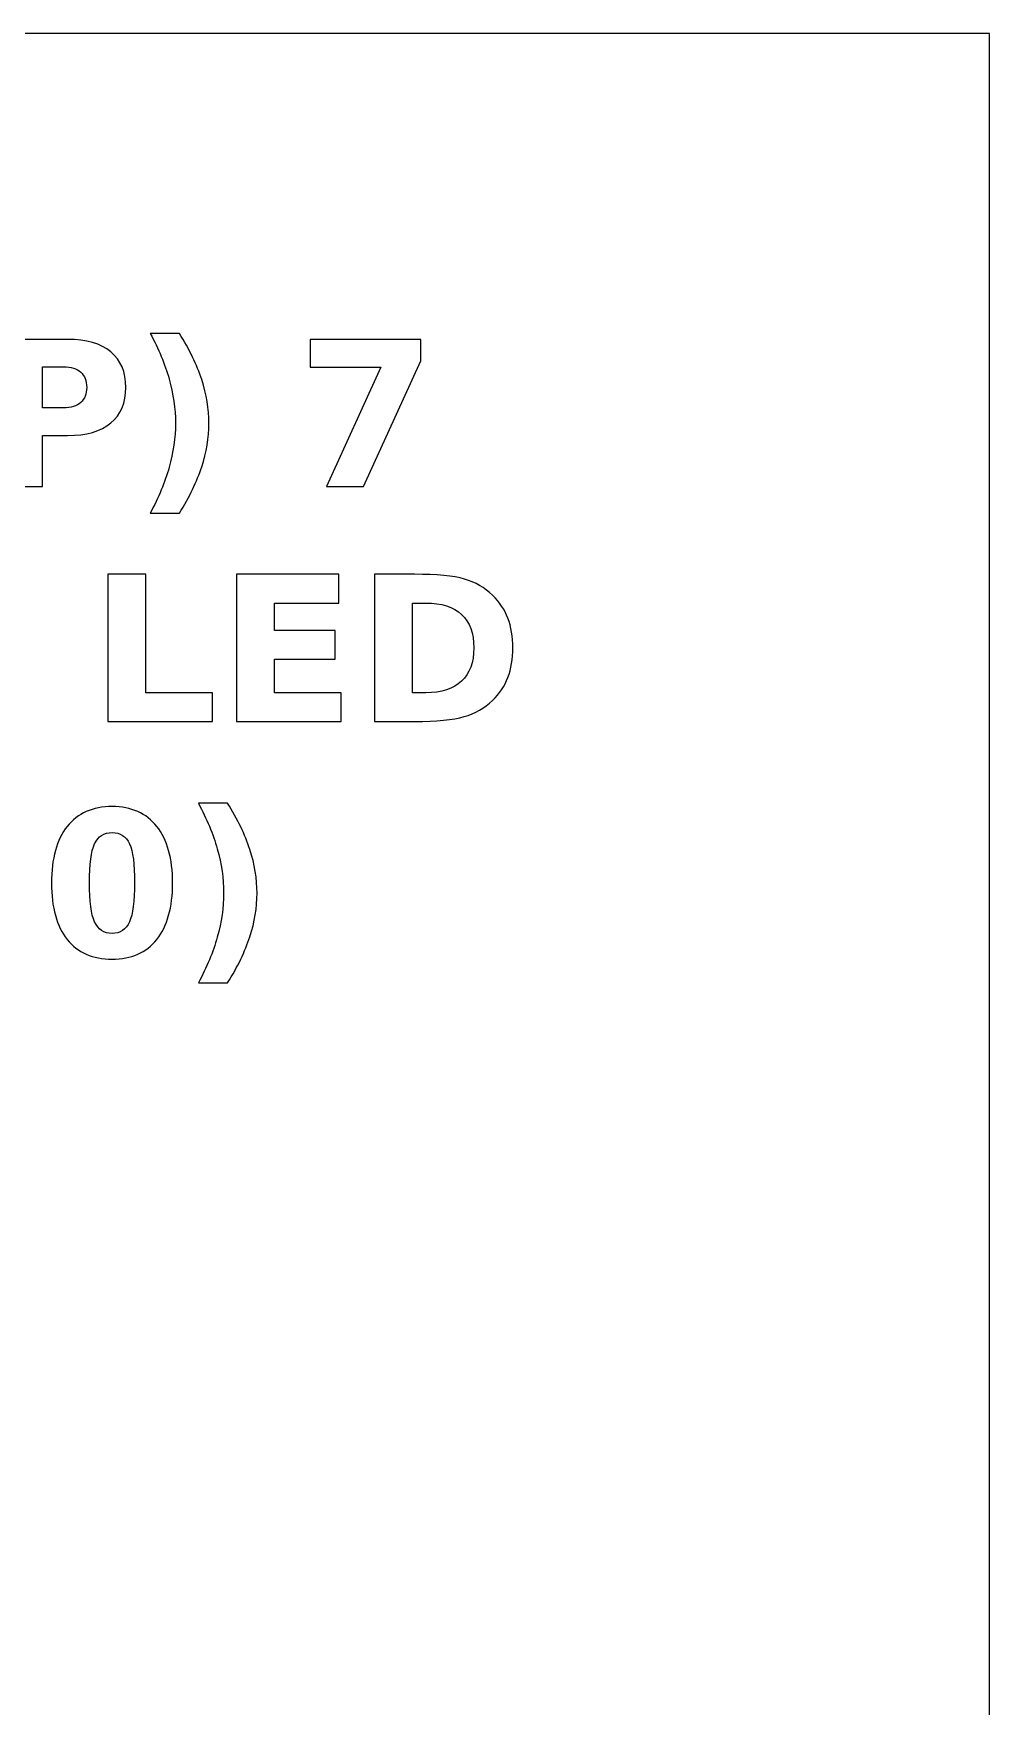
# Model space of a CAD drawing. Header units: centimetres. Extents: x -11.7 to -9.3, y -16.05 to -13.65.
# Drawn here: x -9.968 to -9.3, y -14.82 to -13.65 of the extents above; entities that cross this region are included whole.
import ezdxf

# ---------------------------------------------------------------- set-up
doc = ezdxf.new("R2010")
doc.units = ezdxf.units.CM
doc.header["$MEASUREMENT"] = 0
doc.layers.add('Layer 1', color=7, linetype='Continuous')

msp = doc.modelspace()

# ---------------------------------------------------------------- linework, layer by layer
at = {"layer": 'Layer 1', "color": 7}
msp.add_lwpolyline([(-11.7, -16.05), (-9.3, -16.05), (-9.3, -13.65), (-11.7, -13.65), (-11.7, -16.05)], close=True, dxfattribs=at)
at = {"layer": 'Layer 1', "color": 250}
for points, knots in [([(-9.88684, -13.98537), (-9.88096, -13.97444), (-9.87654, -13.96376), (-9.8736, -13.95334), (-9.8736, -13.95334), (-9.87066, -13.9429), (-9.8692, -13.93262), (-9.8692, -13.92246), (-9.8692, -13.92246), (-9.8692, -13.9123), (-9.87066, -13.90202), (-9.8736, -13.89163), (-9.8736, -13.89163), (-9.87654, -13.88123), (-9.88096, -13.87058), (-9.88684, -13.85969), (-9.88684, -13.85969), (-9.88684, -13.85969), (-9.86638, -13.85969), (-9.86638, -13.85969), (-9.86638, -13.85969), (-9.8594, -13.87096), (-9.85422, -13.88173), (-9.85083, -13.89205), (-9.85083, -13.89205), (-9.84747, -13.90235), (-9.84578, -13.91254), (-9.84578, -13.9226), (-9.84578, -13.9226), (-9.84578, -13.93267), (-9.84745, -13.9428), (-9.85081, -13.95301), (-9.85081, -13.95301), (-9.85415, -13.96324), (-9.85935, -13.97404), (-9.86638, -13.98537), (-9.86638, -13.98537), (-9.86638, -13.98537), (-9.88684, -13.98537), (-9.88684, -13.98537)], [0, 0, 0, 0, 0.1, 0.1, 0.1, 0.1, 0.2, 0.2, 0.2, 0.2, 0.3, 0.3, 0.3, 0.3, 0.4, 0.4, 0.4, 0.4, 0.5, 0.5, 0.5, 0.5, 0.6, 0.6, 0.6, 0.6, 0.7, 0.7, 0.7, 0.7, 0.8, 0.8, 0.8, 0.8, 0.9, 0.9, 0.9, 0.9, 1, 1, 1, 1]), ([(-9.98858, -13.8639), (-9.98858, -13.8639), (-9.94456, -13.8639), (-9.94456, -13.8639), (-9.94456, -13.8639), (-9.93146, -13.8639), (-9.92141, -13.86682), (-9.9144, -13.87263), (-9.9144, -13.87263), (-9.9074, -13.87844), (-9.90389, -13.88671), (-9.90389, -13.89746), (-9.90389, -13.89746), (-9.90389, -13.90823), (-9.9074, -13.91653), (-9.9144, -13.92234), (-9.9144, -13.92234), (-9.92141, -13.92815), (-9.93146, -13.93107), (-9.94456, -13.93107), (-9.94456, -13.93107), (-9.94456, -13.93107), (-9.96205, -13.93107), (-9.96205, -13.93107), (-9.96205, -13.93107), (-9.96205, -13.93107), (-9.96205, -13.96677), (-9.96205, -13.96677), (-9.96205, -13.96677), (-9.96205, -13.96677), (-9.98858, -13.96677), (-9.98858, -13.96677), (-9.98858, -13.96677), (-9.98858, -13.96677), (-9.98858, -13.8639), (-9.98858, -13.8639)], [0, 0, 0, 0, 0.1111111, 0.1111111, 0.1111111, 0.1111111, 0.2222222, 0.2222222, 0.2222222, 0.2222222, 0.3333333, 0.3333333, 0.3333333, 0.3333333, 0.4444444, 0.4444444, 0.4444444, 0.4444444, 0.5555556, 0.5555556, 0.5555556, 0.5555556, 0.6666667, 0.6666667, 0.6666667, 0.6666667, 0.7777778, 0.7777778, 0.7777778, 0.7777778, 0.8888889, 0.8888889, 0.8888889, 0.8888889, 1, 1, 1, 1]), ([(-9.77508, -13.8639), (-9.77508, -13.8639), (-9.69756, -13.8639), (-9.69756, -13.8639), (-9.69756, -13.8639), (-9.69756, -13.8639), (-9.69756, -13.87886), (-9.69756, -13.87886), (-9.69756, -13.87886), (-9.69756, -13.87886), (-9.73766, -13.96677), (-9.73766, -13.96677), (-9.73766, -13.96677), (-9.73766, -13.96677), (-9.76351, -13.96677), (-9.76351, -13.96677), (-9.76351, -13.96677), (-9.76351, -13.96677), (-9.72553, -13.8834), (-9.72553, -13.8834), (-9.72553, -13.8834), (-9.72553, -13.8834), (-9.77508, -13.8834), (-9.77508, -13.8834), (-9.77508, -13.8834), (-9.77508, -13.8834), (-9.77508, -13.8639), (-9.77508, -13.8639)], [0, 0, 0, 0, 0.1428571, 0.1428571, 0.1428571, 0.1428571, 0.2857143, 0.2857143, 0.2857143, 0.2857143, 0.4285714, 0.4285714, 0.4285714, 0.4285714, 0.5714286, 0.5714286, 0.5714286, 0.5714286, 0.7142857, 0.7142857, 0.7142857, 0.7142857, 0.8571429, 0.8571429, 0.8571429, 0.8571429, 1, 1, 1, 1]), ([(-9.96205, -13.88312), (-9.96205, -13.88312), (-9.96205, -13.91185), (-9.96205, -13.91185), (-9.96205, -13.91185), (-9.96205, -13.91185), (-9.94738, -13.91185), (-9.94738, -13.91185), (-9.94738, -13.91185), (-9.94223, -13.91185), (-9.93825, -13.91061), (-9.93545, -13.90809), (-9.93545, -13.90809), (-9.93265, -13.9056), (-9.93124, -13.90205), (-9.93124, -13.89746), (-9.93124, -13.89746), (-9.93124, -13.89285), (-9.93265, -13.88932), (-9.93545, -13.88683), (-9.93545, -13.88683), (-9.93825, -13.88436), (-9.94223, -13.88312), (-9.94738, -13.88312), (-9.94738, -13.88312), (-9.94738, -13.88312), (-9.96205, -13.88312), (-9.96205, -13.88312)], [0, 0, 0, 0, 0.1428571, 0.1428571, 0.1428571, 0.1428571, 0.2857143, 0.2857143, 0.2857143, 0.2857143, 0.4285714, 0.4285714, 0.4285714, 0.4285714, 0.5714286, 0.5714286, 0.5714286, 0.5714286, 0.7142857, 0.7142857, 0.7142857, 0.7142857, 0.8571429, 0.8571429, 0.8571429, 0.8571429, 1, 1, 1, 1]), ([(-9.91636, -14.02815), (-9.91636, -14.02815), (-9.88983, -14.02815), (-9.88983, -14.02815), (-9.88983, -14.02815), (-9.88983, -14.02815), (-9.88983, -14.11096), (-9.88983, -14.11096), (-9.88983, -14.11096), (-9.88983, -14.11096), (-9.84327, -14.11096), (-9.84327, -14.11096), (-9.84327, -14.11096), (-9.84327, -14.11096), (-9.84327, -14.13102), (-9.84327, -14.13102), (-9.84327, -14.13102), (-9.84327, -14.13102), (-9.91636, -14.13102), (-9.91636, -14.13102), (-9.91636, -14.13102), (-9.91636, -14.13102), (-9.91636, -14.02815), (-9.91636, -14.02815)], [0, 0, 0, 0, 0.1666667, 0.1666667, 0.1666667, 0.1666667, 0.3333333, 0.3333333, 0.3333333, 0.3333333, 0.5, 0.5, 0.5, 0.5, 0.6666667, 0.6666667, 0.6666667, 0.6666667, 0.8333333, 0.8333333, 0.8333333, 0.8333333, 1, 1, 1, 1]), ([(-9.82645, -14.02815), (-9.82645, -14.02815), (-9.75486, -14.02815), (-9.75486, -14.02815), (-9.75486, -14.02815), (-9.75486, -14.02815), (-9.75486, -14.04821), (-9.75486, -14.04821), (-9.75486, -14.04821), (-9.75486, -14.04821), (-9.79992, -14.04821), (-9.79992, -14.04821), (-9.79992, -14.04821), (-9.79992, -14.04821), (-9.79992, -14.06736), (-9.79992, -14.06736), (-9.79992, -14.06736), (-9.79992, -14.06736), (-9.75757, -14.06736), (-9.75757, -14.06736), (-9.75757, -14.06736), (-9.75757, -14.06736), (-9.75757, -14.08742), (-9.75757, -14.08742), (-9.75757, -14.08742), (-9.75757, -14.08742), (-9.79992, -14.08742), (-9.79992, -14.08742), (-9.79992, -14.08742), (-9.79992, -14.08742), (-9.79992, -14.11096), (-9.79992, -14.11096), (-9.79992, -14.11096), (-9.79992, -14.11096), (-9.75336, -14.11096), (-9.75336, -14.11096), (-9.75336, -14.11096), (-9.75336, -14.11096), (-9.75336, -14.13102), (-9.75336, -14.13102), (-9.75336, -14.13102), (-9.75336, -14.13102), (-9.82645, -14.13102), (-9.82645, -14.13102), (-9.82645, -14.13102), (-9.82645, -14.13102), (-9.82645, -14.02815), (-9.82645, -14.02815)], [0, 0, 0, 0, 0.0833333, 0.0833333, 0.0833333, 0.0833333, 0.1666667, 0.1666667, 0.1666667, 0.1666667, 0.25, 0.25, 0.25, 0.25, 0.3333333, 0.3333333, 0.3333333, 0.3333333, 0.4166667, 0.4166667, 0.4166667, 0.4166667, 0.5, 0.5, 0.5, 0.5, 0.5833333, 0.5833333, 0.5833333, 0.5833333, 0.6666667, 0.6666667, 0.6666667, 0.6666667, 0.75, 0.75, 0.75, 0.75, 0.8333333, 0.8333333, 0.8333333, 0.8333333, 0.9166667, 0.9166667, 0.9166667, 0.9166667, 1, 1, 1, 1]), ([(-9.73005, -14.02815), (-9.73005, -14.02815), (-9.70206, -14.02815), (-9.70206, -14.02815), (-9.70206, -14.02815), (-9.68645, -14.02815), (-9.67483, -14.02926), (-9.66719, -14.03149), (-9.66719, -14.03149), (-9.65954, -14.03372), (-9.65298, -14.03749), (-9.6475, -14.04283), (-9.6475, -14.04283), (-9.64268, -14.04746), (-9.63911, -14.05282), (-9.63675, -14.05889), (-9.63675, -14.05889), (-9.63443, -14.06493), (-9.63325, -14.0718), (-9.63325, -14.07949), (-9.63325, -14.07949), (-9.63325, -14.08725), (-9.63443, -14.09417), (-9.63675, -14.10026), (-9.63675, -14.10026), (-9.63911, -14.10635), (-9.64268, -14.11171), (-9.6475, -14.11634), (-9.6475, -14.11634), (-9.65303, -14.12168), (-9.65964, -14.12545), (-9.66735, -14.12768), (-9.66735, -14.12768), (-9.67507, -14.12991), (-9.68664, -14.13102), (-9.70206, -14.13102), (-9.70206, -14.13102), (-9.70206, -14.13102), (-9.73005, -14.13102), (-9.73005, -14.13102), (-9.73005, -14.13102), (-9.73005, -14.13102), (-9.73005, -14.02815), (-9.73005, -14.02815)], [0, 0, 0, 0, 0.0909091, 0.0909091, 0.0909091, 0.0909091, 0.1818182, 0.1818182, 0.1818182, 0.1818182, 0.2727273, 0.2727273, 0.2727273, 0.2727273, 0.3636364, 0.3636364, 0.3636364, 0.3636364, 0.4545455, 0.4545455, 0.4545455, 0.4545455, 0.5454545, 0.5454545, 0.5454545, 0.5454545, 0.6363636, 0.6363636, 0.6363636, 0.6363636, 0.7272727, 0.7272727, 0.7272727, 0.7272727, 0.8181818, 0.8181818, 0.8181818, 0.8181818, 0.9090909, 0.9090909, 0.9090909, 0.9090909, 1, 1, 1, 1]), ([(-9.70352, -14.04821), (-9.70352, -14.04821), (-9.70352, -14.11096), (-9.70352, -14.11096), (-9.70352, -14.11096), (-9.70352, -14.11096), (-9.69402, -14.11096), (-9.69402, -14.11096), (-9.69402, -14.11096), (-9.68318, -14.11096), (-9.6749, -14.10828), (-9.66919, -14.10289), (-9.66919, -14.10289), (-9.66347, -14.09753), (-9.6606, -14.08972), (-9.6606, -14.07949), (-9.6606, -14.07949), (-9.6606, -14.06928), (-9.66345, -14.06152), (-9.66914, -14.05621), (-9.66914, -14.05621), (-9.67483, -14.05087), (-9.68313, -14.04821), (-9.69402, -14.04821), (-9.69402, -14.04821), (-9.69402, -14.04821), (-9.70352, -14.04821), (-9.70352, -14.04821)], [0, 0, 0, 0, 0.1428571, 0.1428571, 0.1428571, 0.1428571, 0.2857143, 0.2857143, 0.2857143, 0.2857143, 0.4285714, 0.4285714, 0.4285714, 0.4285714, 0.5714286, 0.5714286, 0.5714286, 0.5714286, 0.7142857, 0.7142857, 0.7142857, 0.7142857, 0.8571429, 0.8571429, 0.8571429, 0.8571429, 1, 1, 1, 1]), ([(-9.85316, -14.31387), (-9.84728, -14.30294), (-9.84286, -14.29226), (-9.83992, -14.28184), (-9.83992, -14.28184), (-9.83698, -14.2714), (-9.83552, -14.26112), (-9.83552, -14.25096), (-9.83552, -14.25096), (-9.83552, -14.2408), (-9.83698, -14.23052), (-9.83992, -14.22013), (-9.83992, -14.22013), (-9.84286, -14.20973), (-9.84728, -14.19908), (-9.85316, -14.18819), (-9.85316, -14.18819), (-9.85316, -14.18819), (-9.8327, -14.18819), (-9.8327, -14.18819), (-9.8327, -14.18819), (-9.82572, -14.19946), (-9.82054, -14.21023), (-9.81715, -14.22055), (-9.81715, -14.22055), (-9.81379, -14.23085), (-9.8121, -14.24104), (-9.8121, -14.2511), (-9.8121, -14.2511), (-9.8121, -14.26117), (-9.81377, -14.2713), (-9.81713, -14.28151), (-9.81713, -14.28151), (-9.82047, -14.29174), (-9.82567, -14.30254), (-9.8327, -14.31387), (-9.8327, -14.31387), (-9.8327, -14.31387), (-9.85316, -14.31387), (-9.85316, -14.31387)], [0, 0, 0, 0, 0.1, 0.1, 0.1, 0.1, 0.2, 0.2, 0.2, 0.2, 0.3, 0.3, 0.3, 0.3, 0.4, 0.4, 0.4, 0.4, 0.5, 0.5, 0.5, 0.5, 0.6, 0.6, 0.6, 0.6, 0.7, 0.7, 0.7, 0.7, 0.8, 0.8, 0.8, 0.8, 0.9, 0.9, 0.9, 0.9, 1, 1, 1, 1]), ([(-9.8712, -14.24393), (-9.8712, -14.26098), (-9.87487, -14.27413), (-9.88223, -14.28339), (-9.88223, -14.28339), (-9.88957, -14.29264), (-9.90001, -14.29727), (-9.91351, -14.29727), (-9.91351, -14.29727), (-9.92706, -14.29727), (-9.93752, -14.29264), (-9.94486, -14.28339), (-9.94486, -14.28339), (-9.95222, -14.27413), (-9.95589, -14.26098), (-9.95589, -14.24393), (-9.95589, -14.24393), (-9.95589, -14.22686), (-9.95222, -14.21368), (-9.94486, -14.20442), (-9.94486, -14.20442), (-9.93752, -14.19518), (-9.92706, -14.19054), (-9.91351, -14.19054), (-9.91351, -14.19054), (-9.90001, -14.19054), (-9.88957, -14.19518), (-9.88223, -14.20442), (-9.88223, -14.20442), (-9.87487, -14.21368), (-9.8712, -14.22686), (-9.8712, -14.24393)], [0, 0, 0, 0, 0.125, 0.125, 0.125, 0.125, 0.25, 0.25, 0.25, 0.25, 0.375, 0.375, 0.375, 0.375, 0.5, 0.5, 0.5, 0.5, 0.625, 0.625, 0.625, 0.625, 0.75, 0.75, 0.75, 0.75, 0.875, 0.875, 0.875, 0.875, 1, 1, 1, 1]), ([(-9.89773, -14.24374), (-9.89773, -14.23088), (-9.89893, -14.22182), (-9.90135, -14.21655), (-9.90135, -14.21655), (-9.90375, -14.21131), (-9.90782, -14.20868), (-9.91351, -14.20868), (-9.91351, -14.20868), (-9.9192, -14.20868), (-9.92327, -14.21131), (-9.92572, -14.21655), (-9.92572, -14.21655), (-9.92814, -14.22182), (-9.92936, -14.23088), (-9.92936, -14.24374), (-9.92936, -14.24374), (-9.92936, -14.25672), (-9.92814, -14.2659), (-9.92572, -14.27121), (-9.92572, -14.27121), (-9.92327, -14.27655), (-9.9192, -14.27921), (-9.91351, -14.27921), (-9.91351, -14.27921), (-9.90787, -14.27921), (-9.90382, -14.27655), (-9.90137, -14.27121), (-9.90137, -14.27121), (-9.89895, -14.2659), (-9.89773, -14.25672), (-9.89773, -14.24374)], [0, 0, 0, 0, 0.125, 0.125, 0.125, 0.125, 0.25, 0.25, 0.25, 0.25, 0.375, 0.375, 0.375, 0.375, 0.5, 0.5, 0.5, 0.5, 0.625, 0.625, 0.625, 0.625, 0.75, 0.75, 0.75, 0.75, 0.875, 0.875, 0.875, 0.875, 1, 1, 1, 1])]:
    msp.add_open_spline(points, degree=3, knots=knots, dxfattribs=at)

doc.saveas('drawing.dxf')
